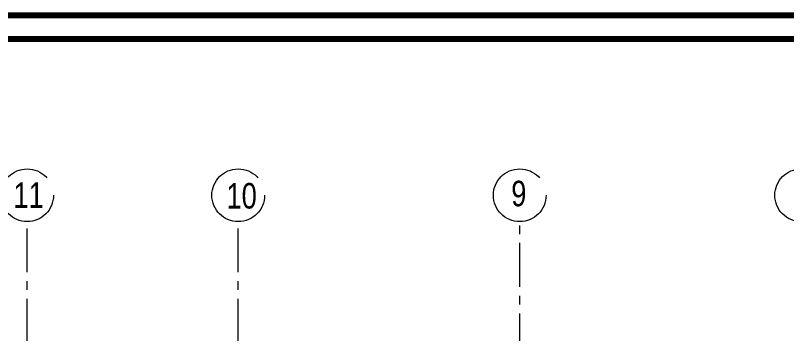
# Model space of a CAD drawing. Extents: x 990 to 1091, y 469 to 823.
# Drawn here: x 1014.34 to 1027.49, y 726.06 to 731.49 of the extents above; entities that cross this region are included whole.
import ezdxf

# ---------------------------------------------------------------- set-up
doc = ezdxf.new("R2010")
doc.units = 0
doc.header["$MEASUREMENT"] = 0
doc.linetypes.add('CENTERX2', pattern=[4, 2.5, -0.5, 0.5, -0.5])
for name, color, linetype, lineweight in [('axis', 252, 'CENTERX2', 5), ('txt in circle', 252, 'CONTINUOUS', 13), ('UG-BORDER', 20, 'CONTINUOUS', 80)]:
    doc.layers.add(name, color=color, linetype=linetype, lineweight=lineweight)
doc.styles.add('SOSA2', font='SOSA.shx', dxfattribs={"width": 0.8})

# ---------------------------------------------------------------- blocks, each defined once
blk = doc.blocks.new('A$C11ED6BD5')
at = {"layer": 'axis', "color": 0, "ltscale": 0.3}
for p, q in [((-43.85, 22.2), (-43.85, 24.264)), ((-40.25, 22.2), (-40.25, 24.264)), ((-35.45, 21.95), (-35.45, 24.264))]:
    blk.add_line(p, q, dxfattribs=at)
at = {"layer": 'axis', "color": 0}
for centre in [(-43.85, 24.714), (-40.25, 24.714), (-35.45, 24.714), (-30.65, 24.714)]:
    blk.add_circle(centre, 0.45, dxfattribs=at)
at = {"layer": 'txt in circle', "color": 0, "ltscale": 0.01, "attachment_point": 5, "style": 'SOSA2'}
for s, insert, char_height in [('11', (-43.825, 24.717), 0.4355), ('10', (-40.192, 24.702), 0.4355), ('9', (-35.465, 24.741), 0.435)]:
    blk.add_mtext(s, dxfattribs=dict(at, insert=insert, char_height=char_height))

msp = doc.modelspace()

# ---------------------------------------------------------------- linework, layer by layer
at = {"layer": 'UG-BORDER'}
for p, q in [((1085.978, 731.487), (989.978, 731.487)), ((1085.574, 731.083), (990.383, 731.083))]:
    msp.add_line(p, q, dxfattribs=at)

# ---------------------------------------------------------------- block references
at = {"layer": 'axis'}
msp.add_blockref('A$C11ED6BD5', (1058.388, 703.705), dxfattribs=at)

doc.saveas('drawing.dxf')
